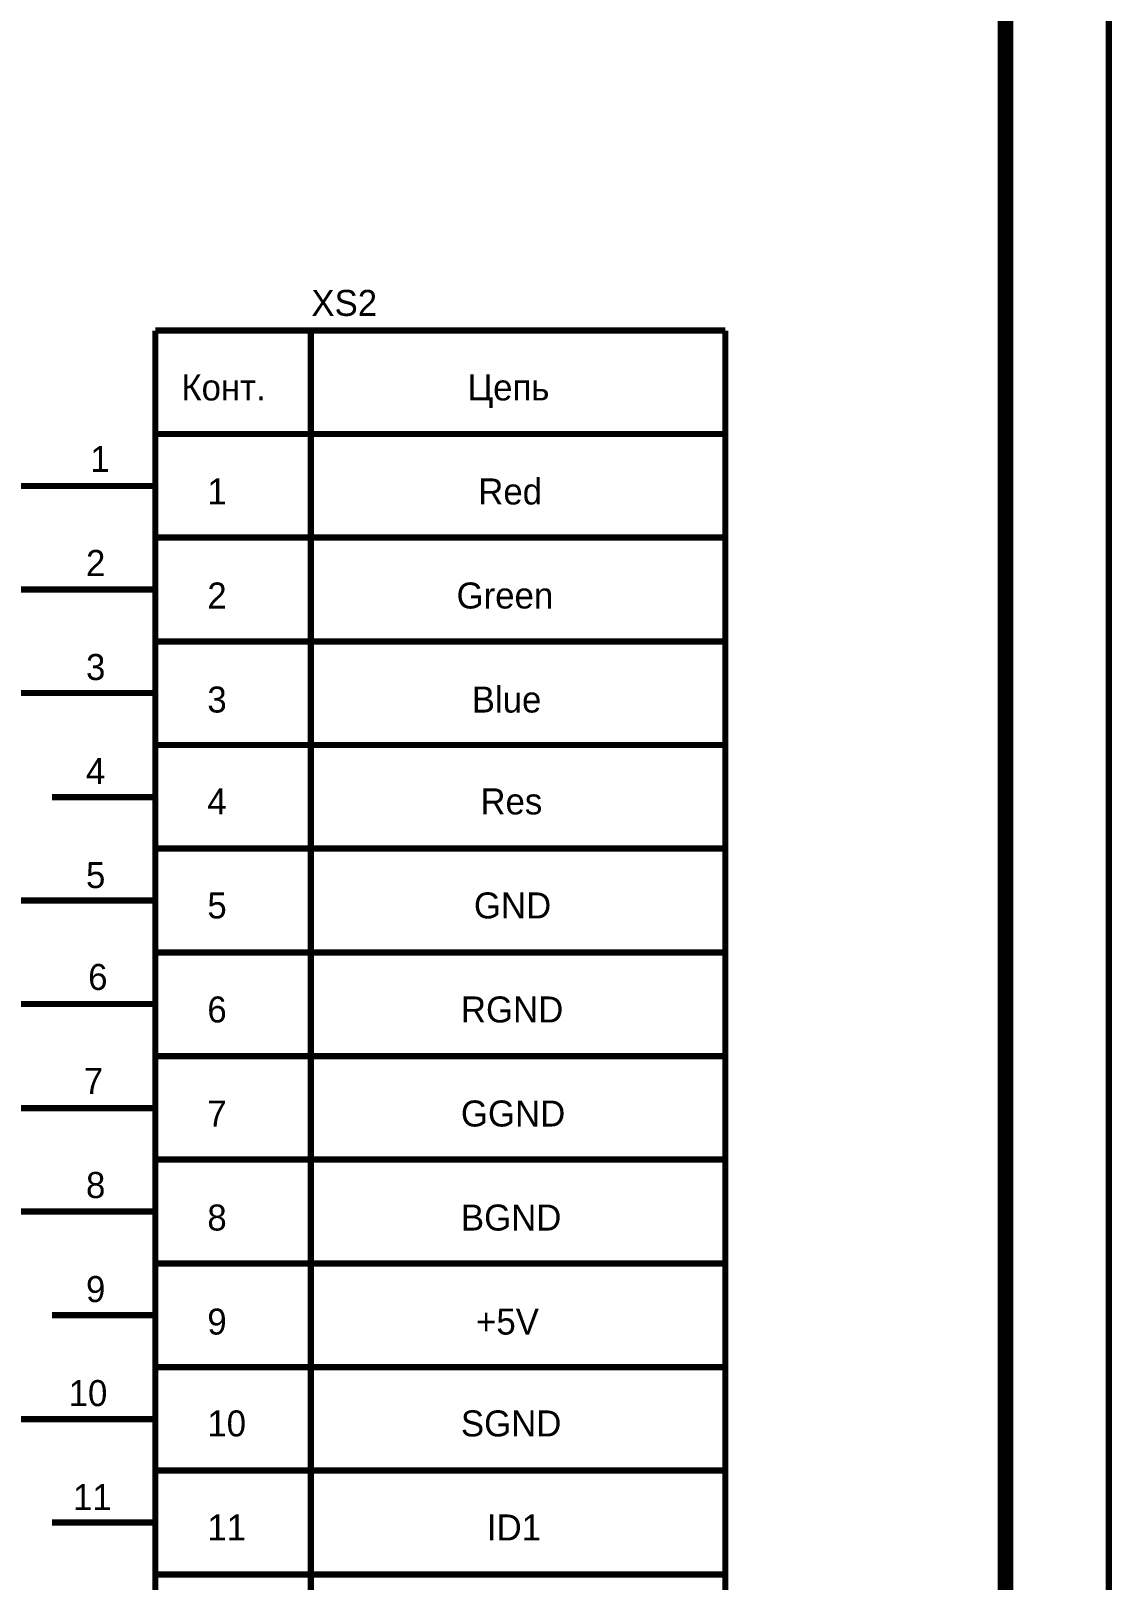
# Model space of a CAD drawing. Header units: inches. Extents: x 0 to 841, y 0 to 594.
# Drawn here: x 789 to 841.1, y 444.7 to 519.4 of the extents above; entities that cross this region are included whole.
import ezdxf

# ---------------------------------------------------------------- set-up
doc = ezdxf.new("R2010")
doc.units = ezdxf.units.IN
doc.layers.add('Sheet', color=255, linetype='Continuous')

msp = doc.modelspace()

# ---------------------------------------------------------------- linework, layer by layer
at = {"layer": 'Sheet'}
for points in [[(0, 593.974, 0.3, 0.3, 0), (841, 593.974, 0.3, 0.3, 0), (841, 0, 0.3, 0.3, 0), (0, 0, 0.3, 0.3, 0), (0, 593.974, 0.3, 0.3, 0)], [(0, 593.974, 0.3, 0.3, 0), (841, 593.974, 0.3, 0.3, 0), (841, 0, 0.3, 0.3, 0), (0, 0, 0.3, 0.3, 0), (0, 593.974, 0.3, 0.3, 0)], [(0, 593.974, 0.0991, 0.0991, 0), (0, 0, 0.0991, 0.0991, 0), (841, 0, 0.0991, 0.0991, 0), (841, 593.974, 0.0991, 0.0991, 0), (0, 593.974, 0.0991, 0.0991, 0), (0, 593.974, 0.0991, 0.0991, 0)], [(0, 593.974, 0.0991, 0.0991, 0), (0, 0, 0.0991, 0.0991, 0), (841, 0, 0.0991, 0.0991, 0), (841, 593.974, 0.0991, 0.0991, 0), (0, 593.974, 0.0991, 0.0991, 0), (0, 593.974, 0.0991, 0.0991, 0)]]:
    msp.add_lwpolyline(points, format="xyseb", close=True, dxfattribs=at)
for points in [[(836.009, 588.983, 0.749, 0.749, 0), (836.009, 4.991, 0.749, 0.749, 0)], [(670.025, 517.49, 0.3, 0.3, 0), (772.511, 517.49, 0.3, 0.3, 0), (772.511, 492.483, 0.3, 0.3, 0), (790.018, 492.483, 0.3, 0.3, 0)], [(670.025, 512.473, 0.3, 0.3, 0), (777.502, 512.473, 0.3, 0.3, 0), (777.502, 487.492, 0.3, 0.3, 0), (790.018, 487.492, 0.3, 0.3, 0)], [(670.025, 507.482, 0.3, 0.3, 0), (782.519, 507.482, 0.3, 0.3, 0), (782.519, 497.474, 0.3, 0.3, 0), (790.018, 497.474, 0.3, 0.3, 0)], [(795.009, 504.973, 0.3, 0.3, 0), (795.009, 424.988, 0.3, 0.3, 0)], [(822.499, 504.973, 0.3, 0.3, 0), (795.009, 504.973, 0.3, 0.3, 0)], [(802.509, 504.973, 0.3, 0.3, 0), (802.509, 424.988, 0.3, 0.3, 0)], [(822.499, 424.988, 0.3, 0.3, 0), (822.499, 504.973, 0.3, 0.3, 0)], [(795.009, 499.982, 0.3, 0.3, 0), (822.499, 499.982, 0.3, 0.3, 0)], [(795.009, 497.474, 0.3, 0.3, 0), (790.018, 497.474, 0.3, 0.3, 0)], [(795.009, 494.991, 0.3, 0.3, 0), (822.499, 494.991, 0.3, 0.3, 0)], [(795.009, 492.483, 0.3, 0.3, 0), (790.018, 492.483, 0.3, 0.3, 0)], [(795.009, 489.974, 0.3, 0.3, 0), (822.499, 489.974, 0.3, 0.3, 0)], [(795.009, 487.492, 0.3, 0.3, 0), (790.018, 487.492, 0.3, 0.3, 0)], [(795.009, 484.983, 0.3, 0.3, 0), (822.499, 484.983, 0.3, 0.3, 0)], [(795.009, 482.475, 0.3, 0.3, 0), (790.018, 482.475, 0.3, 0.3, 0)], [(795.009, 479.992, 0.3, 0.3, 0), (822.499, 479.992, 0.3, 0.3, 0)], [(782.519, 452.477, 0.3, 0.3, 0), (782.519, 452.477, 0.3, 0.3, 0), (782.519, 462.485, 0.3, 0.3, 0), (782.519, 467.476, 0.3, 0.3, 0), (782.519, 472.493, 0.3, 0.3, 0), (782.519, 477.484, 0.3, 0.3, 0), (790.018, 477.484, 0.3, 0.3, 0)], [(795.009, 477.484, 0.3, 0.3, 0), (790.018, 477.484, 0.3, 0.3, 0)], [(795.009, 474.975, 0.3, 0.3, 0), (822.499, 474.975, 0.3, 0.3, 0)], [(790.018, 472.493, 0.3, 0.3, 0), (782.519, 472.493, 0.3, 0.3, 0)], [(795.009, 472.493, 0.3, 0.3, 0), (790.018, 472.493, 0.3, 0.3, 0)], [(795.009, 469.984, 0.3, 0.3, 0), (822.499, 469.984, 0.3, 0.3, 0)], [(790.018, 467.476, 0.3, 0.3, 0), (782.519, 467.476, 0.3, 0.3, 0)], [(795.009, 467.476, 0.3, 0.3, 0), (790.018, 467.476, 0.3, 0.3, 0)], [(795.009, 464.993, 0.3, 0.3, 0), (822.499, 464.993, 0.3, 0.3, 0)], [(790.018, 462.485, 0.3, 0.3, 0), (782.519, 462.485, 0.3, 0.3, 0)], [(795.009, 462.485, 0.3, 0.3, 0), (790.018, 462.485, 0.3, 0.3, 0)], [(795.009, 459.976, 0.3, 0.3, 0), (822.499, 459.976, 0.3, 0.3, 0)], [(795.009, 457.494, 0.3, 0.3, 0), (790.018, 457.494, 0.3, 0.3, 0)], [(795.009, 454.985, 0.3, 0.3, 0), (822.499, 454.985, 0.3, 0.3, 0)], [(782.519, 452.477, 0.3, 0.3, 0), (790.018, 452.477, 0.3, 0.3, 0), (790.018, 452.477, 0.3, 0.3, 0)], [(795.009, 452.477, 0.3, 0.3, 0), (790.018, 452.477, 0.3, 0.3, 0)], [(795.009, 449.994, 0.3, 0.3, 0), (822.499, 449.994, 0.3, 0.3, 0)], [(795.009, 447.486, 0.3, 0.3, 0), (790.018, 447.486, 0.3, 0.3, 0)], [(795.009, 444.977, 0.3, 0.3, 0), (822.499, 444.977, 0.3, 0.3, 0)]]:
    msp.add_lwpolyline(points, format="xyseb", dxfattribs=at)

# ---------------------------------------------------------------- texts
for s, height, p in [('XS2', 1.2543, (802.535, 505.679)), ('Конт.', 1.2543, (796.264, 501.602)), ('Цепь', 1.2543, (810.061, 501.602)), ('1', 1.254, (791.874, 498.153)), ('1', 1.254, (797.518, 496.585)), ('Red', 1.2543, (810.584, 496.585)), ('2', 1.254, (791.665, 493.136)), ('2', 1.254, (797.518, 491.568)), ('Green', 1.2543, (809.538, 491.568)), ('3', 1.254, (791.665, 488.119)), ('3', 1.254, (797.518, 486.551)), ('Blue', 1.2543, (810.27, 486.551)), ('4', 1.254, (791.665, 483.102)), ('4', 1.254, (797.518, 481.639)), ('Res', 1.2543, (810.688, 481.639)), ('5', 1.254, (791.665, 478.085)), ('5', 1.254, (797.518, 476.622)), ('GND', 1.2543, (810.374, 476.622)), ('6', 1.254, (791.769, 473.172)), ('6', 1.254, (797.518, 471.604)), ('RGND', 1.2543, (809.747, 471.604)), ('7', 1.254, (791.56, 468.155)), ('7', 1.254, (797.518, 466.587)), ('GGND', 1.2543, (809.747, 466.587)), ('8', 1.254, (791.665, 463.138)), ('8', 1.254, (797.518, 461.57)), ('BGND', 1.2543, (809.747, 461.57)), ('9', 1.254, (791.665, 458.121)), ('9', 1.254, (797.518, 456.553)), ('+5V', 1.2543, (810.479, 456.553)), ('10', 1.2543, (790.828, 453.104)), ('10', 1.2543, (797.518, 451.641)), ('SGND', 1.2543, (809.747, 451.641)), ('11', 1.2543, (791.038, 448.087)), ('11', 1.2543, (797.518, 446.624)), ('ID1', 1.2543, (811.002, 446.624))]:
    msp.add_text(s, height=height, dxfattribs=at).set_placement(p)

doc.saveas('drawing.dxf')
